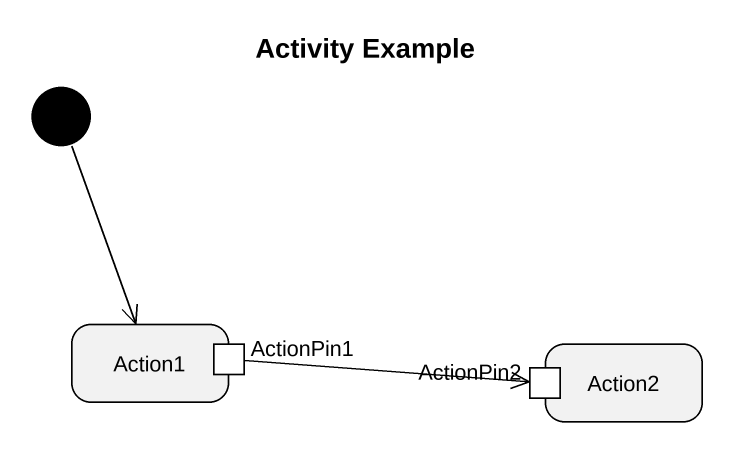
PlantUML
@startuml
title Activity Example
hide empty description
state Action1 {
  state ActionPin1 <<outputPin>>
}
state Action2 {
  state ActionPin2 <<inputPin>>
}
[*] --> Action1
ActionPin1 -right-> ActionPin2
@enduml
